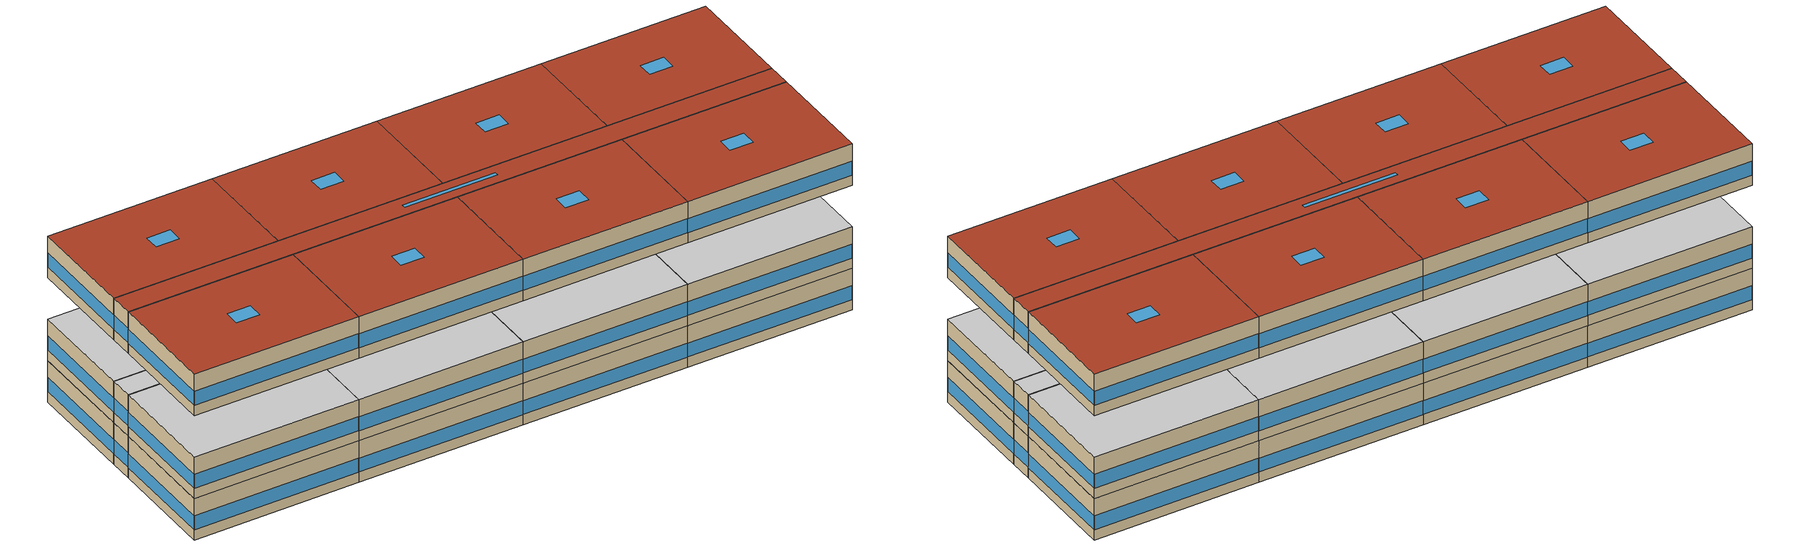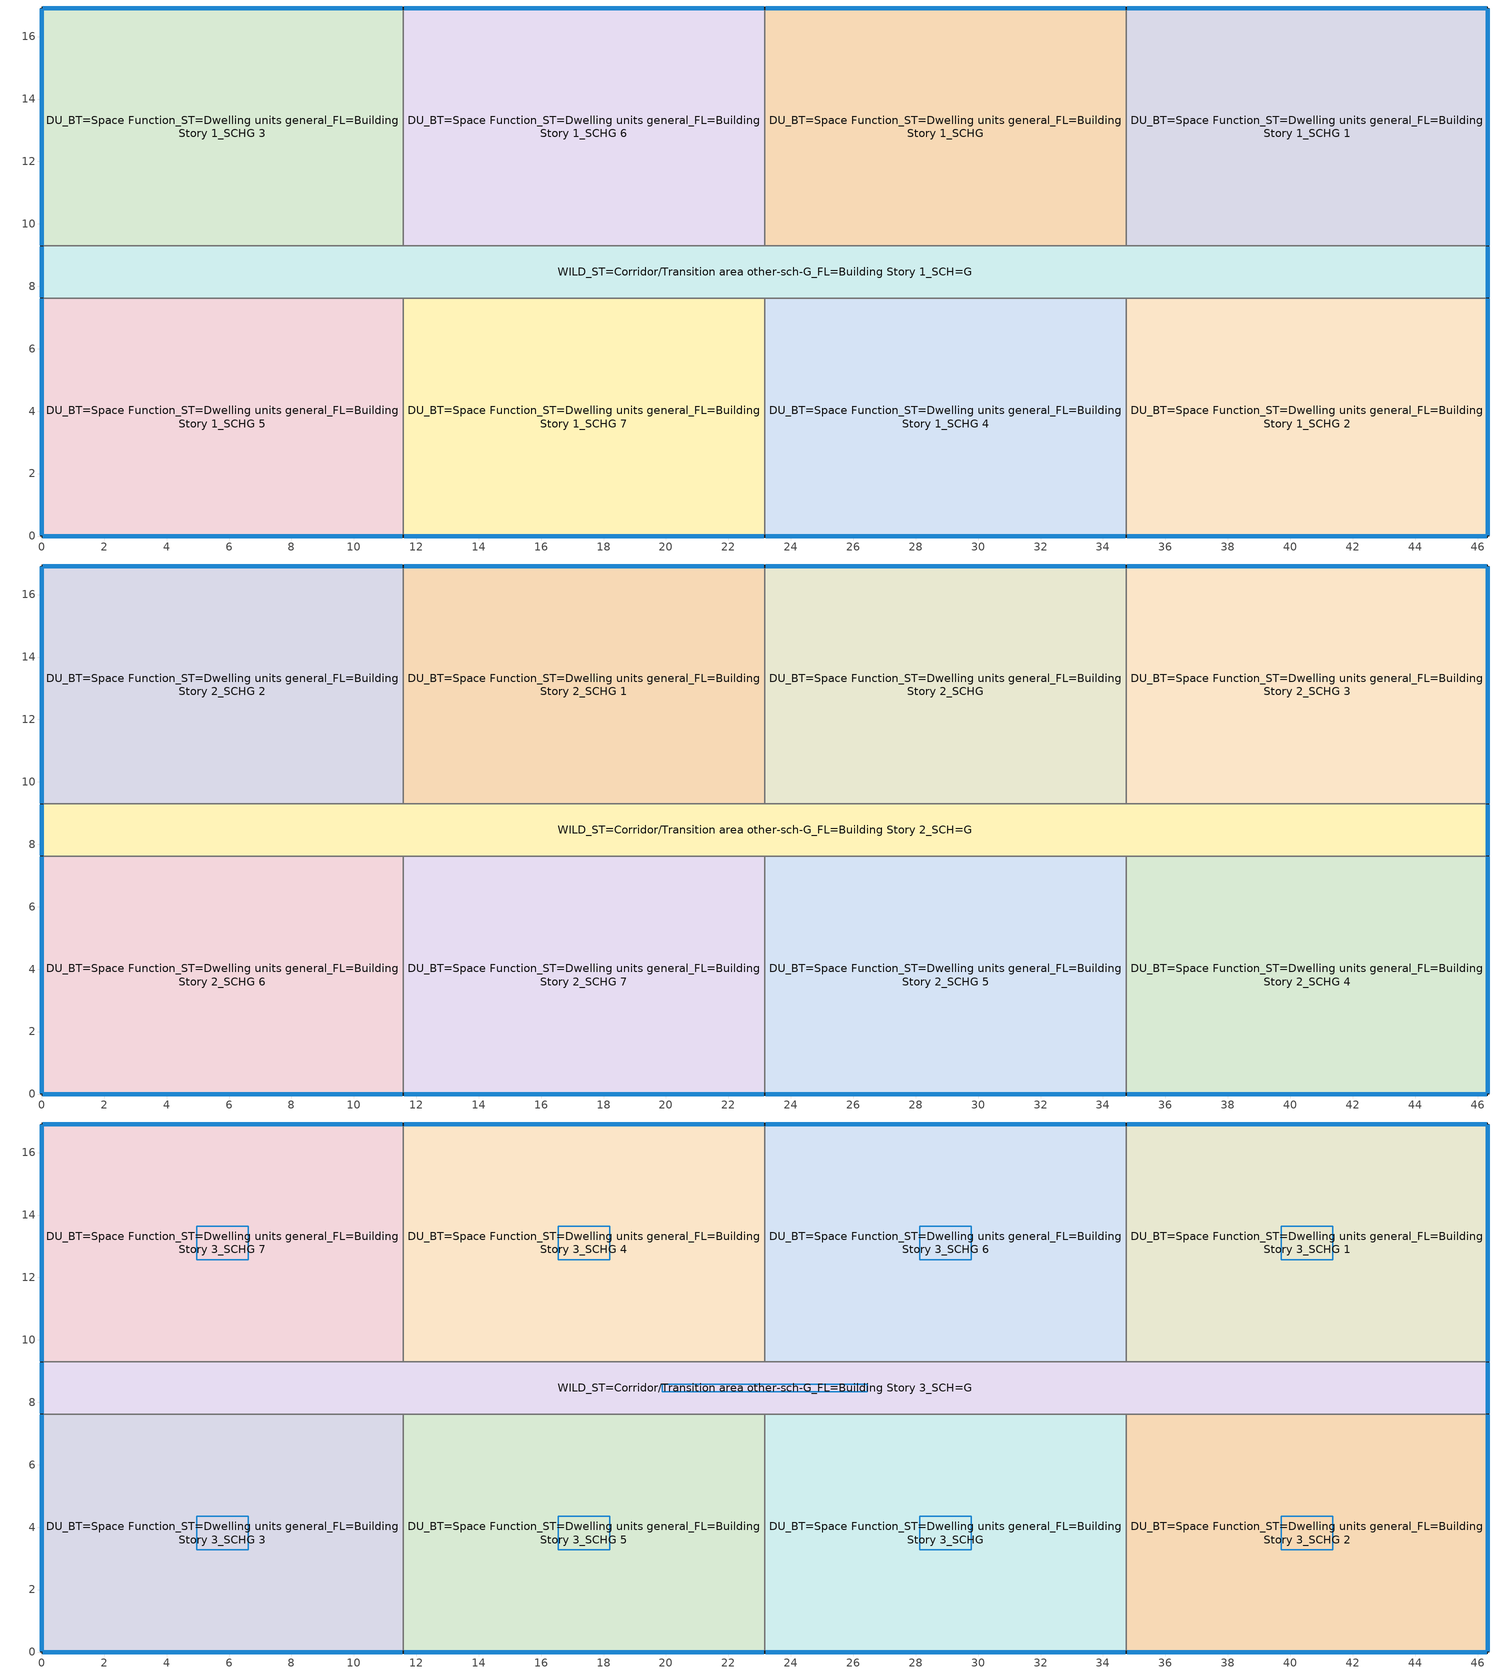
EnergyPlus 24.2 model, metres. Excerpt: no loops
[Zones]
DU_BT=Space Function_ST=Dwelling units general_FL=Building Story 1_SCHG
 floor foundation (BTAP-Grnd-Floor-Mass:U-0.757_std): 34.75,16.92 34.75,9.3 23.16,9.3 23.16,16.92 z0
 wall outside (BTAP-Ext-Wall-Mass:U-0.29): 34.75,16.92 23.16,16.92 z0:3.05
 wall to DU_BT=Space Function_ST=Dwelling units general_FL=Building Story 1_SCHG 6 (BTAP-Int-Wall): 23.16,16.92 23.16,9.3 z0:3.05
 wall to DU_BT=Space Function_ST=Dwelling units general_FL=Building Story 1_SCHG 1 (BTAP-Int-Wall): 34.75,9.3 34.75,16.92 z0:3.05
 wall to WILD_ST=Corridor/Transition area other-sch-G_FL=Building Story 1_SCH=G (BTAP-Int-Wall): 23.16,9.3 34.75,9.3 z0:3.05
 window (BTAP-Ext-FixedWindow:U=0.280 SHGC=0.600): 34.72,16.92 23.19,16.92 z0.76:1.78
 ceiling adiabatic (BTAP-Int-Wall): 34.75,9.3 34.75,16.92 23.16,16.92 23.16,9.3 z3.05
DU_BT=Space Function_ST=Dwelling units general_FL=Building Story 1_SCHG 1
 floor foundation (BTAP-Grnd-Floor-Mass:U-0.757_std): 46.33,16.92 46.33,9.3 34.75,9.3 34.75,16.92 z0
 wall outside (BTAP-Ext-Wall-Mass:U-0.29): 46.33,9.3 46.33,16.92 34.75,16.92 z0:3.05
 wall to WILD_ST=Corridor/Transition area other-sch-G_FL=Building Story 1_SCH=G (BTAP-Int-Wall): 34.75,9.3 46.33,9.3 z0:3.05
 window (BTAP-Ext-FixedWindow:U=0.280 SHGC=0.600): 46.33,9.32 46.33,16.89 / 46.3,16.92 34.77,16.92 z0.76:1.78
 ceiling adiabatic (BTAP-Int-Wall): 46.33,9.3 46.33,16.92 34.75,16.92 34.75,9.3 z3.05
DU_BT=Space Function_ST=Dwelling units general_FL=Building Story 1_SCHG 2
 floor foundation (BTAP-Grnd-Floor-Mass:U-0.757_std): 46.33,7.62 46.33,0 34.75,0 34.75,7.62 z0
 wall outside (BTAP-Ext-Wall-Mass:U-0.29): 34.75,0 46.33,0 46.33,7.62 z0:3.05
 wall to DU_BT=Space Function_ST=Dwelling units general_FL=Building Story 1_SCHG 4 (BTAP-Int-Wall): 34.75,7.62 34.75,0 z0:3.05
 wall to WILD_ST=Corridor/Transition area other-sch-G_FL=Building Story 1_SCH=G (BTAP-Int-Wall): 46.33,7.62 34.75,7.62 z0:3.05
 window (BTAP-Ext-FixedWindow:U=0.280 SHGC=0.600): 46.33,0.03 46.33,7.59 / 34.77,0 46.3,0 z0.76:1.78
 ceiling adiabatic (BTAP-Int-Wall): 46.33,0 46.33,7.62 34.75,7.62 34.75,0 z3.05
DU_BT=Space Function_ST=Dwelling units general_FL=Building Story 1_SCHG 3
 floor foundation (BTAP-Grnd-Floor-Mass:U-0.757_std): 11.58,16.92 11.58,9.3 0,9.3 0,16.92 z0
 wall outside (BTAP-Ext-Wall-Mass:U-0.29): 11.58,16.92 0,16.92 0,9.3 z0:3.05
 wall to DU_BT=Space Function_ST=Dwelling units general_FL=Building Story 1_SCHG 6 (BTAP-Int-Wall): 11.58,9.3 11.58,16.92 z0:3.05
 wall to WILD_ST=Corridor/Transition area other-sch-G_FL=Building Story 1_SCH=G (BTAP-Int-Wall): 0,9.3 11.58,9.3 z0:3.05
 window (BTAP-Ext-FixedWindow:U=0.280 SHGC=0.600): 11.56,16.92 0.03,16.92 / 0,16.89 0,9.32 z0.76:1.78
 ceiling adiabatic (BTAP-Int-Wall): 11.58,9.3 11.58,16.92 0,16.92 0,9.3 z3.05
DU_BT=Space Function_ST=Dwelling units general_FL=Building Story 1_SCHG 4
 floor foundation (BTAP-Grnd-Floor-Mass:U-0.757_std): 34.75,7.62 34.75,0 23.16,0 23.16,7.62 z0
 wall outside (BTAP-Ext-Wall-Mass:U-0.29): 23.16,0 34.75,0 z0:3.05
 wall to DU_BT=Space Function_ST=Dwelling units general_FL=Building Story 1_SCHG 7 (BTAP-Int-Wall): 23.16,7.62 23.16,0 z0:3.05
 wall to WILD_ST=Corridor/Transition area other-sch-G_FL=Building Story 1_SCH=G (BTAP-Int-Wall): 34.75,7.62 23.16,7.62 z0:3.05
 window (BTAP-Ext-FixedWindow:U=0.280 SHGC=0.600): 23.19,0 34.72,0 z0.76:1.78
 ceiling adiabatic (BTAP-Int-Wall): 34.75,0 34.75,7.62 23.16,7.62 23.16,0 z3.05
DU_BT=Space Function_ST=Dwelling units general_FL=Building Story 1_SCHG 5
 floor foundation (BTAP-Grnd-Floor-Mass:U-0.757_std): 11.58,7.62 11.58,0 0,0 0,7.62 z0
 wall outside (BTAP-Ext-Wall-Mass:U-0.29): 0,7.62 0,0 11.58,0 z0:3.05
 wall to DU_BT=Space Function_ST=Dwelling units general_FL=Building Story 1_SCHG 7 (BTAP-Int-Wall): 11.58,0 11.58,7.62 z0:3.05
 wall to WILD_ST=Corridor/Transition area other-sch-G_FL=Building Story 1_SCH=G (BTAP-Int-Wall): 11.58,7.62 0,7.62 z0:3.05
 window (BTAP-Ext-FixedWindow:U=0.280 SHGC=0.600): 0.03,0 11.56,0 / 0,7.59 0,0.03 z0.76:1.78
 ceiling adiabatic (BTAP-Int-Wall): 11.58,0 11.58,7.62 0,7.62 0,0 z3.05
DU_BT=Space Function_ST=Dwelling units general_FL=Building Story 1_SCHG 6
 floor foundation (BTAP-Grnd-Floor-Mass:U-0.757_std): 23.16,16.92 23.16,9.3 11.58,9.3 11.58,16.92 z0
 wall outside (BTAP-Ext-Wall-Mass:U-0.29): 23.16,16.92 11.58,16.92 z0:3.05
 wall to WILD_ST=Corridor/Transition area other-sch-G_FL=Building Story 1_SCH=G (BTAP-Int-Wall): 11.58,9.3 23.16,9.3 z0:3.05
 window (BTAP-Ext-FixedWindow:U=0.280 SHGC=0.600): 23.14,16.92 11.61,16.92 z0.76:1.78
 ceiling adiabatic (BTAP-Int-Wall): 23.16,9.3 23.16,16.92 11.58,16.92 11.58,9.3 z3.05
DU_BT=Space Function_ST=Dwelling units general_FL=Building Story 1_SCHG 7
 floor foundation (BTAP-Grnd-Floor-Mass:U-0.757_std): 23.16,7.62 23.16,0 11.58,0 11.58,7.62 z0
 wall outside (BTAP-Ext-Wall-Mass:U-0.29): 11.58,0 23.16,0 z0:3.05
 wall to WILD_ST=Corridor/Transition area other-sch-G_FL=Building Story 1_SCH=G (BTAP-Int-Wall): 23.16,7.62 11.58,7.62 z0:3.05
 window (BTAP-Ext-FixedWindow:U=0.280 SHGC=0.600): 11.61,0 23.14,0 z0.76:1.78
 ceiling adiabatic (BTAP-Int-Wall): 23.16,0 23.16,7.62 11.58,7.62 11.58,0 z3.05
WILD_ST=Corridor/Transition area other-sch-G_FL=Building Story 1_SCH=G
 floor foundation (BTAP-Grnd-Floor-Mass:U-0.757_std): 46.33,9.3 46.33,7.62 0,7.62 0,9.3 z0
 wall outside (BTAP-Ext-Wall-Mass:U-0.29): 46.33,7.62 46.33,9.3 / 0,9.3 0,7.62 z0:3.05
 window (BTAP-Ext-FixedWindow:U=0.280 SHGC=0.600): 46.33,7.65 46.33,9.27 / 0,9.27 0,7.65 z0.76:1.81
 ceiling adiabatic (BTAP-Int-Wall): 46.33,7.62 46.33,9.3 0,9.3 0,7.62 z3.05
DU_BT=Space Function_ST=Dwelling units general_FL=Building Story 2_SCHG
 floor adiabatic (BTAP-Int-Wall): 34.75,16.92 34.75,9.3 23.16,9.3 23.16,16.92 z3.05
 wall outside (BTAP-Ext-Wall-Mass:U-0.29): 34.75,16.92 23.16,16.92 z3.05:6.1
 wall to DU_BT=Space Function_ST=Dwelling units general_FL=Building Story 2_SCHG 1 (BTAP-Int-Wall): 23.16,16.92 23.16,9.3 z3.05:6.1
 wall to DU_BT=Space Function_ST=Dwelling units general_FL=Building Story 2_SCHG 3 (BTAP-Int-Wall): 34.75,9.3 34.75,16.92 z3.05:6.1
 wall to WILD_ST=Corridor/Transition area other-sch-G_FL=Building Story 2_SCH=G (BTAP-Int-Wall): 23.16,9.3 34.75,9.3 z3.05:6.1
 window (BTAP-Ext-FixedWindow:U=0.280 SHGC=0.600): 34.72,16.92 23.19,16.92 z3.81:4.83
 ceiling adiabatic (BTAP-Int-Wall): 34.75,9.3 34.75,16.92 23.16,16.92 23.16,9.3 z6.1
DU_BT=Space Function_ST=Dwelling units general_FL=Building Story 2_SCHG 1
 floor adiabatic (BTAP-Int-Wall): 23.16,16.92 23.16,9.3 11.58,9.3 11.58,16.92 z3.05
 wall outside (BTAP-Ext-Wall-Mass:U-0.29): 23.16,16.92 11.58,16.92 z3.05:6.1
 wall to DU_BT=Space Function_ST=Dwelling units general_FL=Building Story 2_SCHG 2 (BTAP-Int-Wall): 11.58,16.92 11.58,9.3 z3.05:6.1
 wall to WILD_ST=Corridor/Transition area other-sch-G_FL=Building Story 2_SCH=G (BTAP-Int-Wall): 11.58,9.3 23.16,9.3 z3.05:6.1
 window (BTAP-Ext-FixedWindow:U=0.280 SHGC=0.600): 23.14,16.92 11.61,16.92 z3.81:4.83
 ceiling adiabatic (BTAP-Int-Wall): 23.16,9.3 23.16,16.92 11.58,16.92 11.58,9.3 z6.1
DU_BT=Space Function_ST=Dwelling units general_FL=Building Story 2_SCHG 2
 floor adiabatic (BTAP-Int-Wall): 11.58,16.92 11.58,9.3 0,9.3 0,16.92 z3.05
 wall outside (BTAP-Ext-Wall-Mass:U-0.29): 11.58,16.92 0,16.92 0,9.3 z3.05:6.1
 wall to WILD_ST=Corridor/Transition area other-sch-G_FL=Building Story 2_SCH=G (BTAP-Int-Wall): 0,9.3 11.58,9.3 z3.05:6.1
 window (BTAP-Ext-FixedWindow:U=0.280 SHGC=0.600): 11.56,16.92 0.03,16.92 / 0,16.89 0,9.32 z3.81:4.83
 ceiling adiabatic (BTAP-Int-Wall): 11.58,9.3 11.58,16.92 0,16.92 0,9.3 z6.1
DU_BT=Space Function_ST=Dwelling units general_FL=Building Story 2_SCHG 3
 floor adiabatic (BTAP-Int-Wall): 46.33,16.92 46.33,9.3 34.75,9.3 34.75,16.92 z3.05
 wall outside (BTAP-Ext-Wall-Mass:U-0.29): 46.33,9.3 46.33,16.92 34.75,16.92 z3.05:6.1
 wall to WILD_ST=Corridor/Transition area other-sch-G_FL=Building Story 2_SCH=G (BTAP-Int-Wall): 34.75,9.3 46.33,9.3 z3.05:6.1
 window (BTAP-Ext-FixedWindow:U=0.280 SHGC=0.600): 46.33,9.32 46.33,16.89 / 46.3,16.92 34.77,16.92 z3.81:4.83
 ceiling adiabatic (BTAP-Int-Wall): 46.33,9.3 46.33,16.92 34.75,16.92 34.75,9.3 z6.1
DU_BT=Space Function_ST=Dwelling units general_FL=Building Story 2_SCHG 4
 floor adiabatic (BTAP-Int-Wall): 46.33,7.62 46.33,0 34.75,0 34.75,7.62 z3.05
 wall outside (BTAP-Ext-Wall-Mass:U-0.29): 34.75,0 46.33,0 46.33,7.62 z3.05:6.1
 wall to DU_BT=Space Function_ST=Dwelling units general_FL=Building Story 2_SCHG 5 (BTAP-Int-Wall): 34.75,7.62 34.75,0 z3.05:6.1
 wall to WILD_ST=Corridor/Transition area other-sch-G_FL=Building Story 2_SCH=G (BTAP-Int-Wall): 46.33,7.62 34.75,7.62 z3.05:6.1
 window (BTAP-Ext-FixedWindow:U=0.280 SHGC=0.600): 46.33,0.03 46.33,7.59 / 34.77,0 46.3,0 z3.81:4.83
 ceiling adiabatic (BTAP-Int-Wall): 46.33,0 46.33,7.62 34.75,7.62 34.75,0 z6.1
DU_BT=Space Function_ST=Dwelling units general_FL=Building Story 2_SCHG 5
 floor adiabatic (BTAP-Int-Wall): 34.75,7.62 34.75,0 23.16,0 23.16,7.62 z3.05
 wall outside (BTAP-Ext-Wall-Mass:U-0.29): 23.16,0 34.75,0 z3.05:6.1
 wall to DU_BT=Space Function_ST=Dwelling units general_FL=Building Story 2_SCHG 7 (BTAP-Int-Wall): 23.16,7.62 23.16,0 z3.05:6.1
 wall to WILD_ST=Corridor/Transition area other-sch-G_FL=Building Story 2_SCH=G (BTAP-Int-Wall): 34.75,7.62 23.16,7.62 z3.05:6.1
 window (BTAP-Ext-FixedWindow:U=0.280 SHGC=0.600): 23.19,0 34.72,0 z3.81:4.83
 ceiling adiabatic (BTAP-Int-Wall): 34.75,0 34.75,7.62 23.16,7.62 23.16,0 z6.1
DU_BT=Space Function_ST=Dwelling units general_FL=Building Story 2_SCHG 6
 floor adiabatic (BTAP-Int-Wall): 11.58,7.62 11.58,0 0,0 0,7.62 z3.05
 wall outside (BTAP-Ext-Wall-Mass:U-0.29): 0,7.62 0,0 11.58,0 z3.05:6.1
 wall to DU_BT=Space Function_ST=Dwelling units general_FL=Building Story 2_SCHG 7 (BTAP-Int-Wall): 11.58,0 11.58,7.62 z3.05:6.1
 wall to WILD_ST=Corridor/Transition area other-sch-G_FL=Building Story 2_SCH=G (BTAP-Int-Wall): 11.58,7.62 0,7.62 z3.05:6.1
 window (BTAP-Ext-FixedWindow:U=0.280 SHGC=0.600): 0.03,0 11.56,0 / 0,7.59 0,0.03 z3.81:4.83
 ceiling adiabatic (BTAP-Int-Wall): 11.58,0 11.58,7.62 0,7.62 0,0 z6.1
DU_BT=Space Function_ST=Dwelling units general_FL=Building Story 2_SCHG 7
 floor adiabatic (BTAP-Int-Wall): 23.16,7.62 23.16,0 11.58,0 11.58,7.62 z3.05
 wall outside (BTAP-Ext-Wall-Mass:U-0.29): 11.58,0 23.16,0 z3.05:6.1
 wall to WILD_ST=Corridor/Transition area other-sch-G_FL=Building Story 2_SCH=G (BTAP-Int-Wall): 23.16,7.62 11.58,7.62 z3.05:6.1
 window (BTAP-Ext-FixedWindow:U=0.280 SHGC=0.600): 11.61,0 23.14,0 z3.81:4.83
 ceiling adiabatic (BTAP-Int-Wall): 23.16,0 23.16,7.62 11.58,7.62 11.58,0 z6.1
WILD_ST=Corridor/Transition area other-sch-G_FL=Building Story 2_SCH=G
 floor adiabatic (BTAP-Int-Wall): 46.33,9.3 46.33,7.62 0,7.62 0,9.3 z3.05
 wall outside (BTAP-Ext-Wall-Mass:U-0.29): 46.33,7.62 46.33,9.3 / 0,9.3 0,7.62 z3.05:6.1
 window (BTAP-Ext-FixedWindow:U=0.280 SHGC=0.600): 46.33,7.65 46.33,9.27 / 0,9.27 0,7.65 z3.81:4.86
 ceiling adiabatic (BTAP-Int-Wall): 46.33,7.62 46.33,9.3 0,9.3 0,7.62 z6.1
DU_BT=Space Function_ST=Dwelling units general_FL=Building Story 3_SCHG
 floor adiabatic (BTAP-Int-Wall): 34.75,7.62 34.75,0 23.16,0 23.16,7.62 z9.14
 wall outside (BTAP-Ext-Wall-Mass:U-0.29): 23.16,0 34.75,0 z9.14:12.19
 wall to DU_BT=Space Function_ST=Dwelling units general_FL=Building Story 3_SCHG 5 (BTAP-Int-Wall): 23.16,7.62 23.16,0 z9.14:12.19
 wall to DU_BT=Space Function_ST=Dwelling units general_FL=Building Story 3_SCHG 2 (BTAP-Int-Wall): 34.75,0 34.75,7.62 z9.14:12.19
 wall to WILD_ST=Corridor/Transition area other-sch-G_FL=Building Story 3_SCH=G (BTAP-Int-Wall): 34.75,7.62 23.16,7.62 z9.14:12.19
 window (BTAP-Ext-FixedWindow:U=0.280 SHGC=0.600): 23.19,0 34.72,0 z9.91:10.92
 roof outside (BTAP-Ext-Roof-Metal:U-0.2): 34.75,0 34.75,7.62 23.16,7.62 23.16,0 z12.19
 skylight (BTAP-Ext-Skylights:U=0.241 SHGC=0.600): 29.77,3.27 29.77,4.35 28.14,4.35 28.14,3.27 z12.19
DU_BT=Space Function_ST=Dwelling units general_FL=Building Story 3_SCHG 1
 floor adiabatic (BTAP-Int-Wall): 46.33,16.92 46.33,9.3 34.75,9.3 34.75,16.92 z9.14
 wall outside (BTAP-Ext-Wall-Mass:U-0.29): 46.33,9.3 46.33,16.92 34.75,16.92 z9.14:12.19
 wall to DU_BT=Space Function_ST=Dwelling units general_FL=Building Story 3_SCHG 6 (BTAP-Int-Wall): 34.75,16.92 34.75,9.3 z9.14:12.19
 wall to WILD_ST=Corridor/Transition area other-sch-G_FL=Building Story 3_SCH=G (BTAP-Int-Wall): 34.75,9.3 46.33,9.3 z9.14:12.19
 window (BTAP-Ext-FixedWindow:U=0.280 SHGC=0.600): 46.33,9.32 46.33,16.89 z9.91:10.93; 46.3,16.92 34.77,16.92 z9.91:10.92
 roof outside (BTAP-Ext-Roof-Metal:U-0.2): 46.33,9.3 46.33,16.92 34.75,16.92 34.75,9.3 z12.19
 skylight (BTAP-Ext-Skylights:U=0.241 SHGC=0.600): 41.36,12.57 41.36,13.64 39.72,13.64 39.72,12.57 z12.19
DU_BT=Space Function_ST=Dwelling units general_FL=Building Story 3_SCHG 2
 floor adiabatic (BTAP-Int-Wall): 46.33,7.62 46.33,0 34.75,0 34.75,7.62 z9.14
 wall outside (BTAP-Ext-Wall-Mass:U-0.29): 34.75,0 46.33,0 46.33,7.62 z9.14:12.19
 wall to WILD_ST=Corridor/Transition area other-sch-G_FL=Building Story 3_SCH=G (BTAP-Int-Wall): 46.33,7.62 34.75,7.62 z9.14:12.19
 window (BTAP-Ext-FixedWindow:U=0.280 SHGC=0.600): 46.33,0.03 46.33,7.59 z9.91:10.93; 34.77,0 46.3,0 z9.91:10.92
 roof outside (BTAP-Ext-Roof-Metal:U-0.2): 46.33,0 46.33,7.62 34.75,7.62 34.75,0 z12.19
 skylight (BTAP-Ext-Skylights:U=0.241 SHGC=0.600): 41.36,3.27 41.36,4.35 39.72,4.35 39.72,3.27 z12.19
DU_BT=Space Function_ST=Dwelling units general_FL=Building Story 3_SCHG 3
 floor adiabatic (BTAP-Int-Wall): 11.58,7.62 11.58,0 0,0 0,7.62 z9.14
 wall outside (BTAP-Ext-Wall-Mass:U-0.29): 0,7.62 0,0 11.58,0 z9.14:12.19
 wall to DU_BT=Space Function_ST=Dwelling units general_FL=Building Story 3_SCHG 5 (BTAP-Int-Wall): 11.58,0 11.58,7.62 z9.14:12.19
 wall to WILD_ST=Corridor/Transition area other-sch-G_FL=Building Story 3_SCH=G (BTAP-Int-Wall): 11.58,7.62 0,7.62 z9.14:12.19
 window (BTAP-Ext-FixedWindow:U=0.280 SHGC=0.600): 0.03,0 11.56,0 z9.91:10.92; 0,7.59 0,0.03 z9.91:10.93
 roof outside (BTAP-Ext-Roof-Metal:U-0.2): 11.58,0 11.58,7.62 0,7.62 0,0 z12.19
 skylight (BTAP-Ext-Skylights:U=0.241 SHGC=0.600): 6.61,3.27 6.61,4.35 4.97,4.35 4.97,3.27 z12.19
DU_BT=Space Function_ST=Dwelling units general_FL=Building Story 3_SCHG 4
 floor adiabatic (BTAP-Int-Wall): 23.16,16.92 23.16,9.3 11.58,9.3 11.58,16.92 z9.14
 wall outside (BTAP-Ext-Wall-Mass:U-0.29): 23.16,16.92 11.58,16.92 z9.14:12.19
 wall to DU_BT=Space Function_ST=Dwelling units general_FL=Building Story 3_SCHG 6 (BTAP-Int-Wall): 23.16,9.3 23.16,16.92 z9.14:12.19
 wall to DU_BT=Space Function_ST=Dwelling units general_FL=Building Story 3_SCHG 7 (BTAP-Int-Wall): 11.58,16.92 11.58,9.3 z9.14:12.19
 wall to WILD_ST=Corridor/Transition area other-sch-G_FL=Building Story 3_SCH=G (BTAP-Int-Wall): 11.58,9.3 23.16,9.3 z9.14:12.19
 window (BTAP-Ext-FixedWindow:U=0.280 SHGC=0.600): 23.14,16.92 11.61,16.92 z9.91:10.92
 roof outside (BTAP-Ext-Roof-Metal:U-0.2): 23.16,9.3 23.16,16.92 11.58,16.92 11.58,9.3 z12.19
 skylight (BTAP-Ext-Skylights:U=0.241 SHGC=0.600): 18.19,12.57 18.19,13.64 16.55,13.64 16.55,12.57 z12.19
DU_BT=Space Function_ST=Dwelling units general_FL=Building Story 3_SCHG 5
 floor adiabatic (BTAP-Int-Wall): 23.16,7.62 23.16,0 11.58,0 11.58,7.62 z9.14
 wall outside (BTAP-Ext-Wall-Mass:U-0.29): 11.58,0 23.16,0 z9.14:12.19
 wall to WILD_ST=Corridor/Transition area other-sch-G_FL=Building Story 3_SCH=G (BTAP-Int-Wall): 23.16,7.62 11.58,7.62 z9.14:12.19
 window (BTAP-Ext-FixedWindow:U=0.280 SHGC=0.600): 11.61,0 23.14,0 z9.91:10.92
 roof outside (BTAP-Ext-Roof-Metal:U-0.2): 23.16,0 23.16,7.62 11.58,7.62 11.58,0 z12.19
 skylight (BTAP-Ext-Skylights:U=0.241 SHGC=0.600): 18.19,3.27 18.19,4.35 16.55,4.35 16.55,3.27 z12.19
DU_BT=Space Function_ST=Dwelling units general_FL=Building Story 3_SCHG 6
 floor adiabatic (BTAP-Int-Wall): 34.75,16.92 34.75,9.3 23.16,9.3 23.16,16.92 z9.14
 wall outside (BTAP-Ext-Wall-Mass:U-0.29): 34.75,16.92 23.16,16.92 z9.14:12.19
 wall to WILD_ST=Corridor/Transition area other-sch-G_FL=Building Story 3_SCH=G (BTAP-Int-Wall): 23.16,9.3 34.75,9.3 z9.14:12.19
 window (BTAP-Ext-FixedWindow:U=0.280 SHGC=0.600): 34.72,16.92 23.19,16.92 z9.91:10.92
 roof outside (BTAP-Ext-Roof-Metal:U-0.2): 34.75,9.3 34.75,16.92 23.16,16.92 23.16,9.3 z12.19
 skylight (BTAP-Ext-Skylights:U=0.241 SHGC=0.600): 29.77,12.57 29.77,13.64 28.14,13.64 28.14,12.57 z12.19
DU_BT=Space Function_ST=Dwelling units general_FL=Building Story 3_SCHG 7
 floor adiabatic (BTAP-Int-Wall): 11.58,16.92 11.58,9.3 0,9.3 0,16.92 z9.14
 wall outside (BTAP-Ext-Wall-Mass:U-0.29): 11.58,16.92 0,16.92 0,9.3 z9.14:12.19
 wall to WILD_ST=Corridor/Transition area other-sch-G_FL=Building Story 3_SCH=G (BTAP-Int-Wall): 0,9.3 11.58,9.3 z9.14:12.19
 window (BTAP-Ext-FixedWindow:U=0.280 SHGC=0.600): 11.56,16.92 0.03,16.92 z9.91:10.92; 0,16.89 0,9.32 z9.91:10.93
 roof outside (BTAP-Ext-Roof-Metal:U-0.2): 11.58,9.3 11.58,16.92 0,16.92 0,9.3 z12.19
 skylight (BTAP-Ext-Skylights:U=0.241 SHGC=0.600): 6.61,12.57 6.61,13.64 4.97,13.64 4.97,12.57 z12.19
WILD_ST=Corridor/Transition area other-sch-G_FL=Building Story 3_SCH=G
 floor adiabatic (BTAP-Int-Wall): 46.33,9.3 46.33,7.62 0,7.62 0,9.3 z9.14
 wall outside (BTAP-Ext-Wall-Mass:U-0.29): 46.33,7.62 46.33,9.3 / 0,9.3 0,7.62 z9.14:12.19
 window (BTAP-Ext-FixedWindow:U=0.280 SHGC=0.600): 46.33,7.65 46.33,9.27 / 0,9.27 0,7.65 z9.91:10.95
 roof outside (BTAP-Ext-Roof-Metal:U-0.2): 46.33,7.62 46.33,9.3 0,9.3 0,7.62 z12.19
 skylight (BTAP-Ext-Skylights:U=0.241 SHGC=0.600): 26.44,8.34 26.44,8.58 19.89,8.58 19.89,8.34 z12.19
[Building]
MidriseApartment: North Axis {deg}=0; Terrain=City; Loads Convergence Tolerance Value {W}=0.04; Temperature Convergence Tolerance Value {deltaC}=0.4; Solar Distribution=FullExterior; Maximum Number of Warmup Days=25; Minimum Number of Warmup Days=6
[Site:Location]
Calgary Intl AP_AB_CAN: Latitude {deg}=51.114; Longitude {deg}=-114.02; Time Zone {hr}=-7; Elevation {m}=1084.1
[Site:GroundTemperature:BuildingSurface]
19.527, 19.502, 19.536, 19.598, 20.002, 21.64, 22.225, 22.375, 21.449, 20.121, 19.802, 19.633
[Site:GroundTemperature:Deep]
1.8, 0, -0.3, 0.2, 2.8, 5.6, 8.1, 9.9, 10.3, 9.3, 7.1, 4.4
[Site:GroundTemperature:FCfactorMethod]
January Ground Temperature {C}=5.5; February Ground Temperature {C}=-2; March Ground Temperature {C}=-4.4; April Ground Temperature {C}=-6.3; May Ground Temperature {C}=-6.3; June Ground Temperature {C}=-0.3; July Ground Temperature {C}=4.7; August Ground Temperature {C}=10.2; September Ground Temperature {C}=13.8; October Ground Temperature {C}=17; November Ground Temperature {C}=16.6; December Ground Temperature {C}=11.5
[Site:GroundTemperature:Shallow]
-4.6, -5.5, -3.9, -1.2, 5.6, 10.9, 14.5, 15.6, 13.7, 9.6, 4.1, -1
[Site:WaterMainsTemperature]
Calculation Method=Correlation; Annual Average Outdoor Air Temperature {C}=5; Maximum Difference In Monthly Average Outdoor Air Temperatures {deltaC}=23.3
[SizingPeriod:DesignDay] Day of Month=21; Dry-Bulb Temperature Range Modifier Type=DefaultMultipliers; Humidity Condition Type=Wetbulb; Barometric Pressure {Pa}=88961; Rain Indicator=No; Snow Indicator=No; Daylight Saving Time Indicator=No; Begin Environment Reset Mode=FullResetAtBeginEnvironment
Name | Month | Day Type | Maximum Dry-Bulb Temperature {C} | Daily Dry-Bulb Temperature Range {deltaC} | Wetbulb or DewPoint at Maximum Dry-Bulb {C} | Wind Speed {m/s} | Wind Direction {deg} | Solar Model Indicator | ASHRAE Clear Sky Optical Depth for Beam Irradiance (taub) | ASHRAE Clear Sky Optical Depth for Diffuse Irradiance (taud) | Sky Clearness
Calgary Intl AP Ann Clg .4% Condns DB=>MWB | 7 | SummerDesignDay | 28.5 | 12.1 | 16.1 | 4.5 | 160 | ASHRAETau | 0.339 | 2.421
Calgary Intl AP Ann Clg .4% Condns WB=>MDB | 7 | SummerDesignDay | 25.3 | 12.1 | 17.8 | 4.5 | 160 | ASHRAETau | 0.339 | 2.421
Calgary Intl AP Ann Htg 99.6% Condns DB | 1 | WinterDesignDay | -28.5 | 0 | -28.5 | 2.9 | 200 | ASHRAEClearSky |  |  | 0
[Material] Thermal Absorptance=0.9
Name | Roughness | Thickness {m} | Conductivity {W/m-K} | Density {kg/m3} | Specific Heat {J/kg-K} | Solar Absorptance | Visible Absorptance
1/2IN Gypsum 1 | Smooth | 0.0127 | 0.16 | 784.9 | 830 | 0.4 | 0.4
1IN Stucco 1 | Smooth | 0.0253 | 0.6918 | 1858 | 837 | 0.7 | 0.92
6 in. Normalweight Concrete Floor 1 | MediumRough | 0.1524 | 2.31 | 2322 | 832 | 0.7 | 0.7
8IN CONCRETE HW RefBldg 1 | Rough | 0.2032 | 1.311 | 2240 | 836.8 | 0.7 | 0.7
Expanded Polystyrene | MediumSmooth | 0.0363959 | 0.029 | 29 | 1210 | 0.7 | 0.7
G01 13mm gypsum board 1 | Smooth | 0.0127 | 0.16 | 800 | 1090 | 0.7 | 0.5
Metal Roof Surface 1 | Smooth | 0.0008 | 45.28 | 7824 | 500 | 0.7 | 0.7
[Material:NoMass] Roughness=Smooth; Thermal Absorptance=0.9; Solar Absorptance=0.7; Visible Absorptance=0.7
Name | Thermal Resistance {m2-K/W}
Typical Insulation 2 | 3.17733
Typical Insulation 3 | 4.99998
[WindowMaterial:SimpleGlazingSystem] Solar Heat Gain Coefficient=0.6; Visible Transmittance=0.21
Name | U-Factor {W/m2-K}
SimpleGlazing:U=0.241 SHGC=0.600 | 2.41
SimpleGlazing:U=0.280 SHGC=0.600 | 2.8
[Construction]
BTAP-Ext-FixedWindow:U=0.280 SHGC=0.600: SimpleGlazing:U=0.280 SHGC=0.600
BTAP-Ext-Roof-Metal:U-0.2: Metal Roof Surface 1, Typical Insulation 3
BTAP-Ext-Skylights:U=0.241 SHGC=0.600: SimpleGlazing:U=0.241 SHGC=0.600
BTAP-Ext-Wall-Mass:U-0.29: 1IN Stucco 1, 8IN CONCRETE HW RefBldg 1, Typical Insulation 2, 1/2IN Gypsum 1
BTAP-Grnd-Floor-Mass:U-0.757_std: 6 in. Normalweight Concrete Floor 1, Expanded Polystyrene
BTAP-Int-Wall: G01 13mm gypsum board 1, G01 13mm gypsum board 1
[Zone] Part of Total Floor Area=Yes
Name | Multiplier
DU_BT=Space Function_ST=Dwelling units general_FL=Building Story 1_SCHG; DU_BT=Space Function_ST=Dwelling units general_FL=Building Story 1_SCHG 1; DU_BT=Space Function_ST=Dwelling units general_FL=Building Story 1_SCHG 2; DU_BT=Space Function_ST=Dwelling units general_FL=Building Story 1_SCHG 3; DU_BT=Space Function_ST=Dwelling units general_FL=Building Story 1_SCHG 4; DU_BT=Space Function_ST=Dwelling units general_FL=Building Story 1_SCHG 5; DU_BT=Space Function_ST=Dwelling units general_FL=Building Story 1_SCHG 6; DU_BT=Space Function_ST=Dwelling units general_FL=Building Story 1_SCHG 7; DU_BT=Space Function_ST=Dwelling units general_FL=Building Story 3_SCHG; DU_BT=Space Function_ST=Dwelling units general_FL=Building Story 3_SCHG 1; DU_BT=Space Function_ST=Dwelling units general_FL=Building Story 3_SCHG 2; DU_BT=Space Function_ST=Dwelling units general_FL=Building Story 3_SCHG 3; DU_BT=Space Function_ST=Dwelling units general_FL=Building Story 3_SCHG 4; DU_BT=Space Function_ST=Dwelling units general_FL=Building Story 3_SCHG 5; DU_BT=Space Function_ST=Dwelling units general_FL=Building Story 3_SCHG 6; DU_BT=Space Function_ST=Dwelling units general_FL=Building Story 3_SCHG 7; WILD_ST=Corridor/Transition area other-sch-G_FL=Building Story 1_SCH=G; WILD_ST=Corridor/Transition area other-sch-G_FL=Building Story 3_SCH=G | 1
DU_BT=Space Function_ST=Dwelling units general_FL=Building Story 2_SCHG; DU_BT=Space Function_ST=Dwelling units general_FL=Building Story 2_SCHG 1; DU_BT=Space Function_ST=Dwelling units general_FL=Building Story 2_SCHG 2; DU_BT=Space Function_ST=Dwelling units general_FL=Building Story 2_SCHG 3; DU_BT=Space Function_ST=Dwelling units general_FL=Building Story 2_SCHG 4; DU_BT=Space Function_ST=Dwelling units general_FL=Building Story 2_SCHG 5; DU_BT=Space Function_ST=Dwelling units general_FL=Building Story 2_SCHG 6; DU_BT=Space Function_ST=Dwelling units general_FL=Building Story 2_SCHG 7; WILD_ST=Corridor/Transition area other-sch-G_FL=Building Story 2_SCH=G | 2
[Space]
Name | Zone | Volume {m3} | Space Type
G N2 Apartment | DU_BT=Space Function_ST=Dwelling units general_FL=Building Story 1_SCHG | 268.971 | Space Function Dwelling units general
G NE Apartment | DU_BT=Space Function_ST=Dwelling units general_FL=Building Story 1_SCHG 1 | 268.971 | Space Function Dwelling units general
Office | DU_BT=Space Function_ST=Dwelling units general_FL=Building Story 1_SCHG 2 | 268.971 | Space Function Dwelling units general
G NW Apartment | DU_BT=Space Function_ST=Dwelling units general_FL=Building Story 1_SCHG 3 | 268.971 | Space Function Dwelling units general
G S2 Apartment | DU_BT=Space Function_ST=Dwelling units general_FL=Building Story 1_SCHG 4 | 268.971 | Space Function Dwelling units general
G SW Apartment | DU_BT=Space Function_ST=Dwelling units general_FL=Building Story 1_SCHG 5 | 268.971 | Space Function Dwelling units general
G N1 Apartment | DU_BT=Space Function_ST=Dwelling units general_FL=Building Story 1_SCHG 6 | 268.971 | Space Function Dwelling units general
G S1 Apartment | DU_BT=Space Function_ST=Dwelling units general_FL=Building Story 1_SCHG 7 | 268.971 | Space Function Dwelling units general
M N2 Apartment | DU_BT=Space Function_ST=Dwelling units general_FL=Building Story 2_SCHG | 268.971 | Space Function Dwelling units general
M N1 Apartment | DU_BT=Space Function_ST=Dwelling units general_FL=Building Story 2_SCHG 1 | 268.971 | Space Function Dwelling units general
M NW Apartment | DU_BT=Space Function_ST=Dwelling units general_FL=Building Story 2_SCHG 2 | 268.971 | Space Function Dwelling units general
M NE Apartment | DU_BT=Space Function_ST=Dwelling units general_FL=Building Story 2_SCHG 3 | 268.971 | Space Function Dwelling units general
M SE Apartment | DU_BT=Space Function_ST=Dwelling units general_FL=Building Story 2_SCHG 4 | 268.971 | Space Function Dwelling units general
M S2 Apartment | DU_BT=Space Function_ST=Dwelling units general_FL=Building Story 2_SCHG 5 | 268.971 | Space Function Dwelling units general
M SW Apartment | DU_BT=Space Function_ST=Dwelling units general_FL=Building Story 2_SCHG 6 | 268.971 | Space Function Dwelling units general
M S1 Apartment | DU_BT=Space Function_ST=Dwelling units general_FL=Building Story 2_SCHG 7 | 268.971 | Space Function Dwelling units general
T S2 Apartment | DU_BT=Space Function_ST=Dwelling units general_FL=Building Story 3_SCHG | 268.971 | Space Function Dwelling units general
T NE Apartment | DU_BT=Space Function_ST=Dwelling units general_FL=Building Story 3_SCHG 1 | 268.971 | Space Function Dwelling units general
T SE Apartment | DU_BT=Space Function_ST=Dwelling units general_FL=Building Story 3_SCHG 2 | 268.971 | Space Function Dwelling units general
T SW Apartment | DU_BT=Space Function_ST=Dwelling units general_FL=Building Story 3_SCHG 3 | 268.971 | Space Function Dwelling units general
T N1 Apartment | DU_BT=Space Function_ST=Dwelling units general_FL=Building Story 3_SCHG 4 | 268.971 | Space Function Dwelling units general
T S1 Apartment | DU_BT=Space Function_ST=Dwelling units general_FL=Building Story 3_SCHG 5 | 268.971 | Space Function Dwelling units general
T N2 Apartment | DU_BT=Space Function_ST=Dwelling units general_FL=Building Story 3_SCHG 6 | 268.971 | Space Function Dwelling units general
T NW Apartment | DU_BT=Space Function_ST=Dwelling units general_FL=Building Story 3_SCHG 7 | 268.971 | Space Function Dwelling units general
G Corridor | WILD_ST=Corridor/Transition area other-sch-G_FL=Building Story 1_SCH=G | 236.694 | Space Function Corridor/Transition area other-sch-G
M Corridor | WILD_ST=Corridor/Transition area other-sch-G_FL=Building Story 2_SCH=G | 236.694 | Space Function Corridor/Transition area other-sch-G
T Corridor | WILD_ST=Corridor/Transition area other-sch-G_FL=Building Story 3_SCH=G | 236.694 | Space Function Corridor/Transition area other-sch-G
[SpaceList]
Space Function Dwelling units general: T SE Apartment, T SW Apartment, M S2 Apartment, T N1 Apartment, T NW Apartment, G S1 Apartment, G S2 Apartment, M NE Apartment, M S1 Apartment, M SW Apartment, G N1 Apartment, G N2 Apartment, M N2 Apartment, M SE Apartment, G SW Apartment, G NE Apartment, M NW Apartment, G NW Apartment, T NE Apartment, T S2 Apartment, Office, M N1 Apartment, T N2 Apartment, T S1 Apartment
Space Function Corridor/Transition area other-sch-G: G Corridor, T Corridor, M Corridor
[Lights] Schedule=NECB-G-Lighting; Design Level Calculation Method=Watts/Area; Fraction Radiant=0.5; Fraction Visible=0.2; Fraction Replaceable=1
Name | Zone or ZoneList or Space or SpaceList | Watts per Floor Area {W/m2}
Space Function Dwelling units general Lights | Space Function Dwelling units general | 5.00182
Space Function Corridor/Transition area other-sch-G Lights | Space Function Corridor/Transition area other-sch-G | 4.4
[People] Number of People Schedule=NECB-G-Occupancy; Number of People Calculation Method=People/Area; Fraction Radiant=0.3; Activity Level Schedule=NECB-Activity; Work Efficiency Schedule=Work Efficiency Schedule; Clothing Insulation Schedule=Clothing Schedule; Air Velocity Schedule=Air Velocity Schedule
Name | Zone or ZoneList or Space or SpaceList | People per Floor Area {person/m2}
Space Function Dwelling units general People | Space Function Dwelling units general | 0.0400145
Space Function Corridor/Transition area other-sch-G People | Space Function Corridor/Transition area other-sch-G | 0.0100036
[ElectricEquipment]
Space Function Dwelling units general Elec Equip: Zone or ZoneList or Space or SpaceList=Space Function Dwelling units general; Schedule=NECB-G-Electric-Equipment; Design Level Calculation Method=Watts/Area; Watts per Floor Area {W/m2}=5.00182; Fraction Radiant=0.5
[SurfaceProperty:ExposedFoundationPerimeter] Exposed Perimeter Calculation Method=TotalExposedPerimeter
Name | Total Exposed Perimeter {m}
g GFloor N2A; g GFloor S2A; g GFloor N1A; g GFloor S1A | 11.5818
g GFloor NEA; g GFloor SEA; g GFloor NWA; g GFloor SWA | 19.2015
g Floor C | 3.352636
[ZoneInfiltration:DesignFlowRate] Schedule=Always On Discrete; Design Flow Rate Calculation Method=Flow/ExteriorArea; Flow Rate per Exterior Surface Area {m3/s-m2}=0.00432521; Constant Term Coefficient=0; Temperature Term Coefficient=0; Velocity Term Coefficient=0.224; Velocity Squared Term Coefficient=0
Name | Zone or ZoneList or Space or SpaceList
G N2 Apartment Infiltration | G N2 Apartment
G NE Apartment Infiltration | G NE Apartment
Office Infiltration | Office
G NW Apartment Infiltration | G NW Apartment
G S2 Apartment Infiltration | G S2 Apartment
G SW Apartment Infiltration | G SW Apartment
G N1 Apartment Infiltration | G N1 Apartment
G S1 Apartment Infiltration | G S1 Apartment
M N2 Apartment Infiltration | M N2 Apartment
M N1 Apartment Infiltration | M N1 Apartment
M NW Apartment Infiltration | M NW Apartment
M NE Apartment Infiltration | M NE Apartment
M SE Apartment Infiltration | M SE Apartment
M S2 Apartment Infiltration | M S2 Apartment
M SW Apartment Infiltration | M SW Apartment
M S1 Apartment Infiltration | M S1 Apartment
T S2 Apartment Infiltration | T S2 Apartment
T NE Apartment Infiltration | T NE Apartment
T SE Apartment Infiltration | T SE Apartment
T SW Apartment Infiltration | T SW Apartment
T N1 Apartment Infiltration | T N1 Apartment
T S1 Apartment Infiltration | T S1 Apartment
T N2 Apartment Infiltration | T N2 Apartment
T NW Apartment Infiltration | T NW Apartment
G Corridor Infiltration | G Corridor
M Corridor Infiltration | M Corridor
T Corridor Infiltration | T Corridor
[AvailabilityManager:NightCycle] Applicability Schedule=Always On Discrete; Control Type=CycleOnAny; Thermostat Tolerance {deltaC}=1; Cycling Run Time Control Type=FixedRunTime; Cycling Run Time {s}=3600
Name | Fan Schedule
Availability Manager Night Cycle 1 | sys_1|doas|shr>none|sc>ccashp|sh>ccashp|ssf>cv|zh>b-e|zc>ptac|srf>none| Occ Sch
Availability Manager Night Cycle 2 | sys_4|mixed|shr>none|sc>ccashp|sh>ccashp|ssf>cv|zh>b-e|zc>none|srf>none| Occ Sch
[Foundation:Kiva]
Bldg Kiva Foundation: Wall Height Above Grade {m}=0; Wall Depth Below Slab {m}=0
[Foundation:Kiva:Settings]
Soil Conductivity {W/m-K}=1.73; Soil Density {kg/m3}=1842; Soil Specific Heat {J/kg-K}=419; Ground Solar Absorptivity=0.9; Ground Thermal Absorptivity=0.9; Ground Surface Roughness {m}=0.03; Far-Field Width {m}=40; Deep-Ground Boundary Condition=Autoselect; Deep-Ground Depth {m}=Autocalculate; Minimum Cell Dimension {m}=0.02; Maximum Cell Growth Coefficient=1.5; Simulation Timestep=Hourly
[Schedule:Day:Interval]
NECB-G-Lighting Sun|Hol Day; NECB-G-Lighting Default|Wkdy Day; NECB-G-Lighting Sat Day; NECB-G-Lighting Default: No, 01:00, 0.3, 06:00, 0, 07:00, 0.2, 09:00, 0.5, 19:00, 0, 22:00, 0.9, 23:00, 0.8, 24:00, 0.6
NECB-G-Occupancy Sun|Hol Day; NECB-G-Occupancy Sat Day: No, 07:00, 0.9, 08:00, 0.7, 17:00, 0.5, 18:00, 0.7, 24:00, 0.9
NECB-G-Occupancy Default|Wkdy Day; NECB-G-Occupancy Default: No, 07:00, 0.9, 08:00, 0.7, 09:00, 0.4, 17:00, 0.3, 18:00, 0.5, 24:00, 0.9
NECB-Activity Default; NECB-Activity Summer Design Day; NECB-Activity Winter Design Day: No, 24:00, 130
Work Efficiency Schedule Default: No, 24:00, 0
Clothing Schedule Default Winter Clothes; Schedule Day 8; sys_1|doas|shr>none|sc>ccashp|sh>ccashp|ssf>cv|zh>b-e|zc>ptac|srf>none| Occ Sch Default; Schedule Day 7; sys_1|doas|shr>none|sc>ccashp|sh>ccashp|ssf>cv|zh>b-e|zc>ptac|srf>none| Occ Sch Summer Design Day; sys_1|doas|shr>none|sc>ccashp|sh>ccashp|ssf>cv|zh>b-e|zc>ptac|srf>none| Occ Sch Winter Design Day; Schedule Day 10; sys_4|mixed|shr>none|sc>ccashp|sh>ccashp|ssf>cv|zh>b-e|zc>none|srf>none| Occ Sch Default; Schedule Day 9; sys_4|mixed|shr>none|sc>ccashp|sh>ccashp|ssf>cv|zh>b-e|zc>none|srf>none| Occ Sch Summer Design Day; sys_4|mixed|shr>none|sc>ccashp|sh>ccashp|ssf>cv|zh>b-e|zc>none|srf>none| Occ Sch Winter Design Day: No, 24:00, 1
Air Velocity Schedule Default: No, 24:00, 0.2
NECB-G-Electric-Equipment Sun|Hol Day; NECB-G-Electric-Equipment Default|Wkdy Day; NECB-G-Electric-Equipment Sat Day; NECB-G-Electric-Equipment Default: No, 01:00, 0.3, 07:00, 0.2, 09:00, 0.8, 16:00, 0.4, 17:00, 0.5, 18:00, 0.2, 20:00, 0.9, 21:00, 0.7, 24:00, 0.5
[Schedule:Week:Daily]
NECB-G-Lighting Week Rule - Jan1-Dec31: NECB-G-Lighting Sun|Hol Day, NECB-G-Lighting Default|Wkdy Day, NECB-G-Lighting Default|Wkdy Day, NECB-G-Lighting Default|Wkdy Day, NECB-G-Lighting Default|Wkdy Day, NECB-G-Lighting Default|Wkdy Day, NECB-G-Lighting Sat Day, NECB-G-Lighting Default, NECB-G-Lighting Default, NECB-G-Lighting Default, NECB-G-Lighting Default, NECB-G-Lighting Default
NECB-G-Occupancy Week Rule - Jan1-Dec31: NECB-G-Occupancy Sun|Hol Day, NECB-G-Occupancy Default|Wkdy Day, NECB-G-Occupancy Default|Wkdy Day, NECB-G-Occupancy Default|Wkdy Day, NECB-G-Occupancy Default|Wkdy Day, NECB-G-Occupancy Default|Wkdy Day, NECB-G-Occupancy Sat Day, NECB-G-Occupancy Default, NECB-G-Occupancy Default, NECB-G-Occupancy Default, NECB-G-Occupancy Default, NECB-G-Occupancy Default
NECB-Activity Week Rule - Jan1-Dec31: NECB-Activity Default, NECB-Activity Default, NECB-Activity Default, NECB-Activity Default, NECB-Activity Default, NECB-Activity Default, NECB-Activity Default, NECB-Activity Default, NECB-Activity Summer Design Day, NECB-Activity Winter Design Day, NECB-Activity Default, NECB-Activity Default
Work Efficiency Schedule Week Rule - Jan1-Dec31: Work Efficiency Schedule Default, Work Efficiency Schedule Default, Work Efficiency Schedule Default, Work Efficiency Schedule Default, Work Efficiency Schedule Default, Work Efficiency Schedule Default, Work Efficiency Schedule Default, Work Efficiency Schedule Default, Work Efficiency Schedule Default, Work Efficiency Schedule Default, Work Efficiency Schedule Default, Work Efficiency Schedule Default
Clothing Schedule Week Rule - Jan1-Dec31: Clothing Schedule Default Winter Clothes, Clothing Schedule Default Winter Clothes, Clothing Schedule Default Winter Clothes, Clothing Schedule Default Winter Clothes, Clothing Schedule Default Winter Clothes, Clothing Schedule Default Winter Clothes, Clothing Schedule Default Winter Clothes, Clothing Schedule Default Winter Clothes, Clothing Schedule Default Winter Clothes, Clothing Schedule Default Winter Clothes, Clothing Schedule Default Winter Clothes, Clothing Schedule Default Winter Clothes
Air Velocity Schedule Week Rule - Jan1-Dec31: Air Velocity Schedule Default, Air Velocity Schedule Default, Air Velocity Schedule Default, Air Velocity Schedule Default, Air Velocity Schedule Default, Air Velocity Schedule Default, Air Velocity Schedule Default, Air Velocity Schedule Default, Air Velocity Schedule Default, Air Velocity Schedule Default, Air Velocity Schedule Default, Air Velocity Schedule Default
NECB-G-Electric-Equipment Week Rule - Jan1-Dec31: NECB-G-Electric-Equipment Sun|Hol Day, NECB-G-Electric-Equipment Default|Wkdy Day, NECB-G-Electric-Equipment Default|Wkdy Day, NECB-G-Electric-Equipment Default|Wkdy Day, NECB-G-Electric-Equipment Default|Wkdy Day, NECB-G-Electric-Equipment Default|Wkdy Day, NECB-G-Electric-Equipment Sat Day, NECB-G-Electric-Equipment Default, NECB-G-Electric-Equipment Default, NECB-G-Electric-Equipment Default, NECB-G-Electric-Equipment Default, NECB-G-Electric-Equipment Default
sys_1|doas|shr>none|sc>ccashp|sh>ccashp|ssf>cv|zh>b-e|zc>ptac|srf>none| Occ Sch Week Rule - Jan1-Dec31: Schedule Day 8, sys_1|doas|shr>none|sc>ccashp|sh>ccashp|ssf>cv|zh>b-e|zc>ptac|srf>none| Occ Sch Default, sys_1|doas|shr>none|sc>ccashp|sh>ccashp|ssf>cv|zh>b-e|zc>ptac|srf>none| Occ Sch Default, sys_1|doas|shr>none|sc>ccashp|sh>ccashp|ssf>cv|zh>b-e|zc>ptac|srf>none| Occ Sch Default, sys_1|doas|shr>none|sc>ccashp|sh>ccashp|ssf>cv|zh>b-e|zc>ptac|srf>none| Occ Sch Default, sys_1|doas|shr>none|sc>ccashp|sh>ccashp|ssf>cv|zh>b-e|zc>ptac|srf>none| Occ Sch Default, Schedule Day 7, sys_1|doas|shr>none|sc>ccashp|sh>ccashp|ssf>cv|zh>b-e|zc>ptac|srf>none| Occ Sch Default, sys_1|doas|shr>none|sc>ccashp|sh>ccashp|ssf>cv|zh>b-e|zc>ptac|srf>none| Occ Sch Summer Design Day, sys_1|doas|shr>none|sc>ccashp|sh>ccashp|ssf>cv|zh>b-e|zc>ptac|srf>none| Occ Sch Winter Design Day, sys_1|doas|shr>none|sc>ccashp|sh>ccashp|ssf>cv|zh>b-e|zc>ptac|srf>none| Occ Sch Default, sys_1|doas|shr>none|sc>ccashp|sh>ccashp|ssf>cv|zh>b-e|zc>ptac|srf>none| Occ Sch Default
sys_4|mixed|shr>none|sc>ccashp|sh>ccashp|ssf>cv|zh>b-e|zc>none|srf>none| Occ Sch Week Rule - Jan1-Dec31: Schedule Day 10, sys_4|mixed|shr>none|sc>ccashp|sh>ccashp|ssf>cv|zh>b-e|zc>none|srf>none| Occ Sch Default, sys_4|mixed|shr>none|sc>ccashp|sh>ccashp|ssf>cv|zh>b-e|zc>none|srf>none| Occ Sch Default, sys_4|mixed|shr>none|sc>ccashp|sh>ccashp|ssf>cv|zh>b-e|zc>none|srf>none| Occ Sch Default, sys_4|mixed|shr>none|sc>ccashp|sh>ccashp|ssf>cv|zh>b-e|zc>none|srf>none| Occ Sch Default, sys_4|mixed|shr>none|sc>ccashp|sh>ccashp|ssf>cv|zh>b-e|zc>none|srf>none| Occ Sch Default, Schedule Day 9, sys_4|mixed|shr>none|sc>ccashp|sh>ccashp|ssf>cv|zh>b-e|zc>none|srf>none| Occ Sch Default, sys_4|mixed|shr>none|sc>ccashp|sh>ccashp|ssf>cv|zh>b-e|zc>none|srf>none| Occ Sch Summer Design Day, sys_4|mixed|shr>none|sc>ccashp|sh>ccashp|ssf>cv|zh>b-e|zc>none|srf>none| Occ Sch Winter Design Day, sys_4|mixed|shr>none|sc>ccashp|sh>ccashp|ssf>cv|zh>b-e|zc>none|srf>none| Occ Sch Default, sys_4|mixed|shr>none|sc>ccashp|sh>ccashp|ssf>cv|zh>b-e|zc>none|srf>none| Occ Sch Default
[Schedule:Year]
NECB-G-Lighting: NECB-G-Lighting Week Rule - Jan1-Dec31, 1, 1, 12, 31
NECB-G-Occupancy: NECB-G-Occupancy Week Rule - Jan1-Dec31, 1, 1, 12, 31
NECB-Activity: NECB-Activity Week Rule - Jan1-Dec31, 1, 1, 12, 31
Work Efficiency Schedule: Work Efficiency Schedule Week Rule - Jan1-Dec31, 1, 1, 12, 31
Clothing Schedule: Clothing Schedule Week Rule - Jan1-Dec31, 1, 1, 12, 31
Air Velocity Schedule: Air Velocity Schedule Week Rule - Jan1-Dec31, 1, 1, 12, 31
NECB-G-Electric-Equipment: NECB-G-Electric-Equipment Week Rule - Jan1-Dec31, 1, 1, 12, 31
sys_1|doas|shr>none|sc>ccashp|sh>ccashp|ssf>cv|zh>b-e|zc>ptac|srf>none| Occ Sch: sys_1|doas|shr>none|sc>ccashp|sh>ccashp|ssf>cv|zh>b-e|zc>ptac|srf>none| Occ Sch Week Rule - Jan1-Dec31, 1, 1, 12, 31
sys_4|mixed|shr>none|sc>ccashp|sh>ccashp|ssf>cv|zh>b-e|zc>none|srf>none| Occ Sch: sys_4|mixed|shr>none|sc>ccashp|sh>ccashp|ssf>cv|zh>b-e|zc>none|srf>none| Occ Sch Week Rule - Jan1-Dec31, 1, 1, 12, 31
[Schedule:Constant]
Always On Discrete: Hourly Value=1
